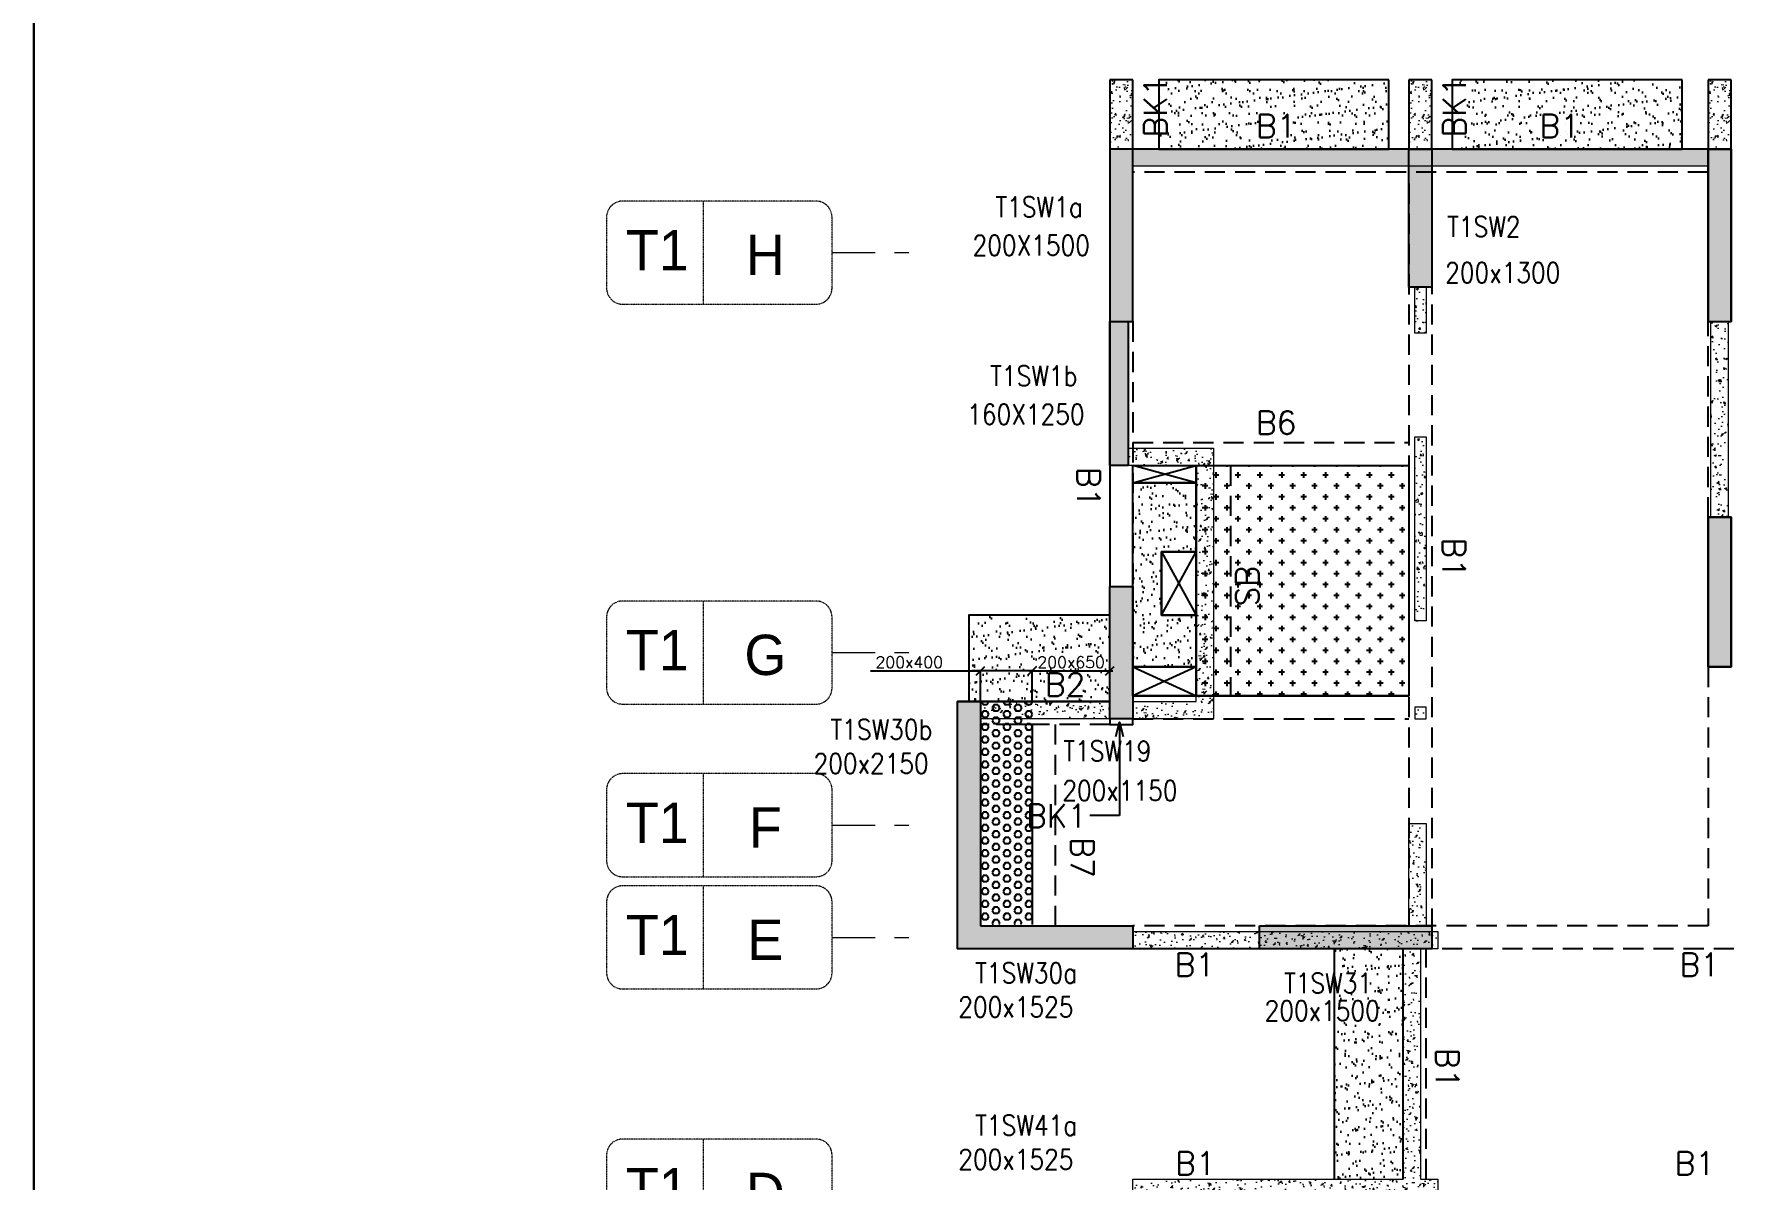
# Model space of a CAD drawing. Header units: millimetres. Extents: x 1078357 to 2594950, y -4969473 to -4636555.
# Drawn here: x 1919972 to 1934726, y -4662154 to -4652204 of the extents above; entities that cross this region are included whole.
import ezdxf
from ezdxf.enums import TextEntityAlignment as Align

# ---------------------------------------------------------------- set-up
doc = ezdxf.new("R2010")
doc.units = ezdxf.units.MM
doc.header["$PDMODE"] = 35
for name, pattern in [('CENTER', [2, 1.25, -0.25, 0.25, -0.25]), ('CONTINOUS', [0]), ('DGN STYLE 7', [8.34, 3.75, -1.67, 1.25, -1.67]), ('HIDDEN', [0.375, 0.25, -0.125]), ('New Retail block$0$CONTINOUS', [0])]:
    doc.linetypes.add(name, pattern=pattern)
doc.layers.get('0').update_dxf_attribs({"lineweight": 0})
doc.layers.get('Defpoints').update_dxf_attribs({"lineweight": 0})
for name, color, linetype, lineweight in [('A-_ANOTDIMA_D-', 6, 'Continuous', 13), ('A-_ANOTGRID_E-', 8, 'DGN STYLE 7', 13), ('Boundary', 40, 'Continuous', 30), ('COL. NO.', 30, 'Continuous', 25), ('COL. SIZE', 7, 'Continuous', 25), ('DIM', 9, 'Continuous', 25), ('GRID LINE', 8, 'Continuous', 0), ('HATCH', 8, 'Continuous', 30), ('S-NON STR RCC WALL', 8, 'Continuous', 0)]:
    doc.layers.add(name, color=color, linetype=linetype, lineweight=lineweight)
for name, color, linetype in [('B-200x325', 201, 'HIDDEN'), ('B-200x375', 41, 'HIDDEN'), ('B-200x400', 44, 'HIDDEN'), ('B-200x650', 241, 'HIDDEN'), ('B-300xSLAB THK.', 151, 'Continuous'), ('BK1-200x650', 241, 'HIDDEN'), ('DC BEAM NO.', 7, 'Continuous'), ('DROP SLAB', 8, 'Continuous'), ('S-COLUMN_SHEAR WALL', 1, 'Continuous'), ('S-PROJECTION', 54, 'New Retail block$0$CONTINOUS'), ('SLAB FOLD', 8, 'Continuous')]:
    doc.layers.add(name, color=color, linetype=linetype)
doc.styles.add('Roman', font='romans')
doc.styles.add('ROMANS', font='romans.shx', dxfattribs={"width": 0.85})
doc.styles.get("Standard").update_dxf_attribs({"font": 'Adani Regular.ttf', "height": 500})
doc.dimstyles.new('HARESH', dxfattribs={"dimtxt": 150, "dimasz": 75, "dimexe": 0, "dimexo": 0, "dimgap": 25, "dimtad": 1, "dimdec": 0, "dimdsep": 46, "dimtxsty": 'Roman', "dimblk": 'OBLIQUE', "dimcen": 225, "dimdle": 25, "dimclrd": 2, "dimclre": 2, "dimclrt": 7, "dimadec": 8, "dimazin": 1, "dimtfac": 1, "dimtdec": 0, "dimtmove": 0, "dimatfit": 0, "dimfxl": 1, "dimlwd": -1, "dimlwe": -1, "dimarcsym": 0})

# ---------------------------------------------------------------- blocks, each defined once
blk = doc.blocks.new('_Oblique')
at = {"color": 0, "linetype": 'ByBlock', "lineweight": -2}
blk.add_line((-0.5, -0.5), (0.5, 0.5), dxfattribs=at)
blk = doc.blocks.new('*D1476')
at = {"layer": 'Defpoints', "color": 0, "ltscale": 700, "transparency": 16777216}
for p in [(1928201, -4657738), (1928201, -4658004, 0), (1928651, -4658004, 0)]:
    blk.add_point(p, dxfattribs=at)
at = {"layer": 'DIM', "color": 2, "ltscale": 700, "transparency": 16777216}
for p, q in [((1927245, -4657738), (1928201, -4657738)), ((1928201, -4657738), (1928126, -4657738)), ((1928201, -4658004), (1928201, -4657738)), ((1928651, -4657738), (1928201, -4657738)), ((1928651, -4657738), (1928201, -4657738)), ((1928651, -4658004), (1928651, -4657738)), ((1928651, -4657738), (1928726, -4657738))]:
    blk.add_line(p, q, dxfattribs=at)
at = {"layer": 'DIM', "color": 2, "ltscale": 700, "transparency": 16777216, "xscale": 75, "yscale": 75, "zscale": 75}
blk.add_blockref('_Oblique', (1928201, -4657738), dxfattribs=at)
at = {"layer": 'DIM', "color": 2, "ltscale": 700, "transparency": 16777216, "xscale": 75, "yscale": 75, "zscale": 75, "rotation": 180}
blk.add_blockref('_Oblique', (1928651, -4657738), dxfattribs=at)
at = {"layer": 'DIM', "color": 7, "ltscale": 700, "transparency": 16777216, "insert": (1927582, -4657663), "char_height": 150, "attachment_point": 5, "style": 'Roman'}
blk.add_mtext('{\\H0.666667x;200x400}', dxfattribs=at)
blk = doc.blocks.new('*D1477')
at = {"layer": 'Defpoints', "color": 0, "ltscale": 700, "transparency": 16777216}
for p in [(1929326, -4657738), (1928651, -4658004), (1929326, -4658004, 0)]:
    blk.add_point(p, dxfattribs=at)
at = {"layer": 'DIM', "color": 2, "ltscale": 700, "transparency": 16777216}
for p, q in [((1928626, -4657738), (1929351, -4657738)), ((1928651, -4658004), (1928651, -4657738)), ((1929326, -4658004), (1929326, -4657738))]:
    blk.add_line(p, q, dxfattribs=at)
at = {"layer": 'DIM', "color": 2, "ltscale": 700, "transparency": 16777216, "xscale": 75, "yscale": 75, "zscale": 75, "rotation": 180}
blk.add_blockref('_Oblique', (1928651, -4657738), dxfattribs=at)
at = {"layer": 'DIM', "color": 2, "ltscale": 700, "transparency": 16777216, "xscale": 75, "yscale": 75, "zscale": 75}
blk.add_blockref('_Oblique', (1929326, -4657738), dxfattribs=at)
at = {"layer": 'DIM', "color": 7, "ltscale": 700, "transparency": 16777216, "insert": (1928989, -4657663), "char_height": 150, "attachment_point": 5, "style": 'Roman'}
blk.add_mtext('{\\H0.666667x;200x650}', dxfattribs=at)
blk = doc.blocks.new('G$CD63B60BD')
at = {"layer": 'COL. NO.', "linetype": 'Continuous', "style": 'ROMANS', "width": 0.85}
for s, p in [('T1SW1a', (-995, 15309, -320)), ('T1SW2', (2932, 15138, -320)), ('T1SW1b', (-1041, 13841, -320)), ('T1SW30b', (-2429, 10769, -320)), ('T1SW19', (-405, 10582, -320)), ('T1SW30a', (-1171, 8653, -320)), ('T1SW31', (1514, 8565, -320)), ('T1SW41a', (-1171, 7329, -320))]:
    blk.add_text(s, height=175, dxfattribs=at).set_placement(p)
at = {"layer": 'COL. SIZE', "linetype": 'Continuous', "style": 'ROMANS', "width": 0.85}
for s, p in [('200X1500', (-1194, 14976, -320)), ('200x1300', (2915, 14738, -320)), ('160X1250', (-1240, 13507, -320)), ('200x2150', (-2576, 10473, -320)), ('200x1150', (-413, 10238, -320)), ('200x1525', (-1318, 8357, -320)), ('200x1500', (1345, 8325, -320)), ('200x1525', (-1318, 7033, -320))]:
    blk.add_text(s, height=175, dxfattribs=at).set_placement(p)
blk = doc.blocks.new('Tower grid nomenclature-ex')
at = {"layer": 'A-_ANOTGRID_E-'}
blk.add_lwpolyline([(-1250, -600), (1750, -600, 0.414214), (2000, -350), (2000, 750, 0.414214), (1750, 1000), (-1250, 1000, 0.414214), (-1500, 750), (-1500, -350, 0.414214)], format="xyb", close=True, dxfattribs=at)
blk.add_lwpolyline([(0, 1000), (0, -600)], dxfattribs=at)
at = {"layer": 'A-_ANOTGRID_E-', "flags": 8}
for p in [(-1235, 400), (1788, 400)]:
    blk.add_attdef('GRID', text='', height=625, dxfattribs=at).set_placement(p, align=Align.MIDDLE_CENTER)
blk = doc.blocks.new('T1')
at = {"layer": 'GRID LINE', "linetype": 'DGN STYLE 7', "ltscale": 100, "elevation": 0}
for points in [[(37120, -34143), (37927, -34143)], [(37120, -37618), (37927, -37618)], [(37120, -39118), (37927, -39118)], [(37120, -40093), (37927, -40093)]]:
    blk.add_lwpolyline(points, dxfattribs=at)
at = {"layer": 'GRID LINE'}
ref = blk.add_blockref('Tower grid nomenclature-ex', (36000, -34255, 0), dxfattribs=dict(at, xscale=0.56, yscale=0.56, zscale=0.56))
ref.add_attrib('GRID', 'H', dxfattribs={"layer": 'A-_ANOTGRID_E-', "height": 350}).set_placement((36540, -34163, 0), align=Align.MIDDLE_CENTER)
ref.add_attrib('GRID', 'T1', dxfattribs={"layer": 'A-_ANOTGRID_E-', "height": 350}).set_placement((35601, -34122, 0), align=Align.MIDDLE_CENTER)
ref = blk.add_blockref('Tower grid nomenclature-ex', (36000, -37730, 0), dxfattribs=dict(at, xscale=0.56, yscale=0.56, zscale=0.56))
ref.add_attrib('GRID', 'G', dxfattribs={"layer": 'A-_ANOTGRID_E-', "height": 350}).set_placement((36540, -37638, 0), align=Align.MIDDLE_CENTER)
ref.add_attrib('GRID', 'T1', dxfattribs={"layer": 'A-_ANOTGRID_E-', "height": 350}).set_placement((35601, -37597, 0), align=Align.MIDDLE_CENTER)
ref = blk.add_blockref('Tower grid nomenclature-ex', (36000, -39230, 0), dxfattribs=dict(at, xscale=0.56, yscale=0.56, zscale=0.56))
ref.add_attrib('GRID', 'F', dxfattribs={"layer": 'A-_ANOTGRID_E-', "height": 350}).set_placement((36540, -39138, 0), align=Align.MIDDLE_CENTER)
ref.add_attrib('GRID', 'T1', dxfattribs={"layer": 'A-_ANOTGRID_E-', "height": 350}).set_placement((35601, -39097, 0), align=Align.MIDDLE_CENTER)
ref = blk.add_blockref('Tower grid nomenclature-ex', (36000, -40205, 0), dxfattribs=dict(at, xscale=0.56, yscale=0.56, zscale=0.56))
ref.add_attrib('GRID', 'E', dxfattribs={"layer": 'A-_ANOTGRID_E-', "height": 350}).set_placement((36540, -40113, 0), align=Align.MIDDLE_CENTER)
ref.add_attrib('GRID', 'T1', dxfattribs={"layer": 'A-_ANOTGRID_E-', "height": 350}).set_placement((35601, -40072, 0), align=Align.MIDDLE_CENTER)
ref = blk.add_blockref('Tower grid nomenclature-ex', (36000, -42405, 0), dxfattribs=dict(at, xscale=0.56, yscale=0.56, zscale=0.56))
ref.add_attrib('GRID', 'D', dxfattribs={"layer": 'A-_ANOTGRID_E-', "height": 350}).set_placement((36540, -42313, 0), align=Align.MIDDLE_CENTER)
ref.add_attrib('GRID', 'T1', dxfattribs={"layer": 'A-_ANOTGRID_E-', "height": 350}).set_placement((35601, -42272, 0), align=Align.MIDDLE_CENTER)

msp = doc.modelspace()

# ---------------------------------------------------------------- hatches: boundary and pattern name
at = {"layer": 'DROP SLAB'}
h = msp.add_hatch(dxfattribs=at)
h.set_pattern_fill('CROSS', color=8, scale=15, angle=180)
h.set_pattern_definition([(180, (1889790.84, -4433056.15), (-95.25, -95.25), [47.625, -142.875]), (270, (1889767.03, -4433032.33), (95.25, -95.25), [47.625, -142.875])])
h.paths.add_polyline_path([(1930076.2, -4655953.9), (1931926.2, -4655954), (1931926.2, -4657953.9), (1930076.2, -4657953.8)])
at = {"layer": 'HATCH'}
h = msp.add_hatch(dxfattribs=at)
h.set_pattern_fill('AR-SAND', color=8, scale=3, angle=179.97015)
h.set_pattern_definition([(37.4701541, (-897857.12, 9334366.43), (-4.7236114, 146.8264517), [0, -115.824, 0, -129.54, 0, -123.825]), (7.4701541, (-897857.12, 9334366.43), (134.9689868, 214.9772528), [0, -62.484, 0, -104.394, 0, -40.005]), (327.4701541, (-897950.84, 9334366.48), (237.2979035, 0.3075449), [0, -38.1, 0, -137.16, 0, -179.07]), (317.4701541, (-897950.84, 9334366.48), (229.1017424, 66.759465), [0, -19.05, 0, -89.916, 0, -102.87])])
h.paths.add_polyline_path([(1931751.4, -4652603.8), (1929751.4, -4652603.8), (1929751.4, -4653203.8), (1931751.4, -4653203.8)])
h = msp.add_hatch(dxfattribs=at)
h.set_pattern_fill('AR-SAND', color=8, scale=3, angle=179.97015)
h.set_pattern_definition([(37.4701541, (-900407.12, 9334366.43), (-4.7236114, 146.8264517), [0, -115.824, 0, -129.54, 0, -123.825]), (7.4701541, (-900407.12, 9334366.43), (134.9689868, 214.9772528), [0, -62.484, 0, -104.394, 0, -40.005]), (327.4701541, (-900500.84, 9334366.48), (237.2979035, 0.3075449), [0, -38.1, 0, -137.16, 0, -179.07]), (317.4701541, (-900500.84, 9334366.48), (229.1017424, 66.759465), [0, -19.05, 0, -89.916, 0, -102.87])])
h.paths.add_polyline_path([(1934301.4, -4652603.8), (1932301.4, -4652603.8), (1932301.4, -4653203.8), (1934301.4, -4653203.8)])
h = msp.add_hatch(dxfattribs=at)
h.set_pattern_fill('AR-SAND', color=8, scale=3, angle=179.97015)
h.set_pattern_definition([(37.47015413, (-3092306.78, 18702404.82), (-4.72361136, 146.8264517), [0, -115.824, 0, -129.54, 0, -123.825]), (7.4701541, (-3092306.78, 18702404.82), (134.9689868, 214.9772528), [0, -62.484, 0, -104.394, 0, -40.005]), (327.4701541, (-3092400.51, 18702404.87), (237.2979035, 0.3075449), [0, -38.1, 0, -137.16, 0, -179.07]), (317.4701541, (-3092400.5, 18702404.87), (229.1017424, 66.759465), [0, -19.05, 0, -89.916, 0, -102.87])])
h.paths.add_polyline_path([(1929526.2, -4656103.8), (1930076.2, -4656103.8), (1930076.2, -4656703.8), (1929776.2, -4656703.8), (1929776.2, -4657253.8), (1930076.2, -4657253.7), (1930076.2, -4657703.8), (1929526.2, -4657703.8)])
h = msp.add_hatch(dxfattribs=at)
h.set_pattern_fill('AR-SAND', color=8, scale=3, angle=180)
h.set_pattern_definition([(217.5, (1889791.38, -4718130.26), (4.8001, -146.82397), [0, -115.824, 0, -129.54, 0, -123.825]), (187.5, (1889791.38, -4718130.26), (-134.857, -215.04753), [0, -62.484, 0, -104.394, 0, -40.005]), (147.5, (1889885.1, -4718130.26), (-237.2977, -0.43116), [0, -38.1, 0, -137.16, 0, -179.07]), (137.5, (1889885.1, -4718130.26), (-229.06694, -66.8788), [0, -19.05, 0, -89.916, 0, -102.87])])
h.paths.add_polyline_path([(1929326.9, -4657253.7), (1928101.7, -4657253.7), (1928101.6, -4658003.8), (1929326.9, -4658003.8)])
h = msp.add_hatch(dxfattribs=at)
h.set_pattern_fill('AR-SAND', color=8, scale=3, angle=179.97015)
h.set_pattern_definition([(37.4701541, (-1985806.82, 14021135.54), (-4.72361136, 146.8264517), [0, -115.824, 0, -129.54, 0, -123.825]), (7.4701541, (-1985806.82, 14021135.54), (134.9689868, 214.9772528), [0, -62.484, 0, -104.394, 0, -40.005]), (327.4701541, (-1985900.55, 14021135.59), (237.2979035, 0.3075449), [0, -38.1, 0, -137.16, 0, -179.07]), (317.4701541, (-1985900.55, 14021135.59), (229.1017424, 66.759465), [0, -19.05, 0, -89.916, 0, -102.87])])
h.paths.add_polyline_path([(1931876.4, -4660153.9), (1931276.4, -4660153.9), (1931276.4, -4662153.9), (1931876.4, -4662153.9)])
at = {"layer": 'S-COLUMN_SHEAR WALL', "lineweight": 25, "extrusion": (1.00316e-06, 1.91639e-11, 1)}
h = msp.add_hatch(color=1, dxfattribs=at)
h.dxf.hatch_style = 1
h.paths.add_polyline_path([(1929526.2, -4653203.8), (1929326.2, -4653203.8), (1929326.2, -4654703.8), (1929526.2, -4654703.8)])
at = {"layer": 'S-COLUMN_SHEAR WALL', "lineweight": 25}
h = msp.add_hatch(color=1, dxfattribs=at)
h.dxf.hatch_style = 1
h.paths.add_polyline_path([(1931926.2, -4654403.9), (1932126.2, -4654403.9), (1932126.2, -4653203.8), (1931926.2, -4653203.8)])
at = {"layer": 'S-COLUMN_SHEAR WALL', "lineweight": 25, "extrusion": (1.00316e-06, 1.91639e-11, 1)}
h = msp.add_hatch(color=1, dxfattribs=at)
h.dxf.hatch_style = 1
h.paths.add_polyline_path([(1934726.2, -4653203.8), (1934526.2, -4653203.8), (1934526.2, -4654703.8), (1934726.2, -4654703.8)])
at = {"layer": 'S-COLUMN_SHEAR WALL', "lineweight": 25, "extrusion": (1.00316e-06, -2.11765e-11, 1)}
h = msp.add_hatch(color=1, dxfattribs=at)
h.dxf.hatch_style = 1
h.paths.add_polyline_path([(1929486.2, -4655954), (1929326.2, -4655954), (1929326.2, -4654703.8), (1929486.2, -4654703.8)])
at = {"layer": 'S-COLUMN_SHEAR WALL', "lineweight": 25, "extrusion": (-1.00316e-06, 2.11765e-11, 1)}
h = msp.add_hatch(color=1, dxfattribs=at)
h.dxf.hatch_style = 1
h.paths.add_polyline_path([(1934526.2, -4657703.8), (1934726.2, -4657703.8), (1934726.2, -4656403.8), (1934526.2, -4656403.8)])
at = {"layer": 'S-COLUMN_SHEAR WALL', "lineweight": 25, "extrusion": (1.00316e-06, 1.91639e-11, 1)}
h = msp.add_hatch(color=1, dxfattribs=at)
h.dxf.hatch_style = 1
h.paths.add_polyline_path([(1934726.2, -4657703.8), (1934526.2, -4657703.8), (1934526.2, -4656403.8), (1934726.2, -4656403.8)])
h = msp.add_hatch(color=1, dxfattribs=at)
h.dxf.hatch_style = 1
h.paths.add_polyline_path([(1929526.2, -4658153.8), (1929326.2, -4658153.8), (1929326.2, -4657003.8), (1929526.2, -4657003.8)])
h = msp.add_hatch(color=1, dxfattribs=at)
h.dxf.hatch_style = 1
h.paths.add_polyline_path([(1928201.2, -4659953.8), (1929526.2, -4659953.8), (1929526.2, -4660153.8), (1928001.2, -4660153.8), (1928001.2, -4658003.8), (1928201.2, -4658003.8)])
at = {"layer": 'S-COLUMN_SHEAR WALL', "lineweight": 25}
h = msp.add_hatch(color=1, dxfattribs=at)
h.dxf.hatch_style = 1
h.paths.add_polyline_path([(1930626.2, -4659953.8), (1932126.2, -4659953.8), (1932126.2, -4660153.8), (1930626.2, -4660153.8)])
at = {"layer": 'S-NON STR RCC WALL'}
h = msp.add_hatch(dxfattribs=at)
h.set_pattern_fill('AR-CONC', color=256, angle=180)
h.set_pattern_definition([(50, (-6604518.57, 32902484.4), (182.184669, -15.93908554), [19.05, -209.55]), (355, (-6604518.57, 32902484.4), (-35.2434214, 191.0568452), [15.24, -167.6405842]), (100.4514447, (-6604503.39, 32902483.08), (146.9412471, 175.1177519), [16.1900088, -178.0902446]), (46.1842, (-6604518.57, 32902535.2), (271.0790409, -42.0423279), [28.575, -314.325]), (96.6355576, (-6604495.98, 32902531.7), (237.404134, 247.4261246), [24.2850231, -267.1356082]), (351.1841512, (-6604518.57, 32902535.2), (237.404134, 247.4261246), [22.859967, -251.459732]), (21, (-6604493.17, 32902522.5), (151.61439127, -102.2651982), [19.05, -209.55]), (326, (-6604493.17, 32902522.5), (61.80202835, 184.1879661), [15.24, -167.64]), (71.451445, (-6604480.54, 32902513.98), (213.4164193, 81.9227689), [16.1900088, -178.0899376]), (37.5, (-6604518.57, 32902484.404), (3.08860325, 84.55503887), [0, -165.608, 0, -170.18, 0, -168.275]), (7.5, (-6604518.57, 32902484.4), (66.8196625, 100.18057482), [0, -97.028, 0, -161.798, 0, -64.135]), (327.5, (-6604575.21, 32902484.404), (135.59059517, -5.72874399), [0, -63.5, 0, -198.12, 0, -262.89]), (317.5, (-6604600.61, 32902484.4), (148.1291814, 25.42649103), [0, -82.55, 0, -131.572, 0, -186.69])])
h.paths.add_polyline_path([(1929526.2, -4653203.8), (1929526.2, -4652603.8), (1929326.2, -4652603.8), (1929326.2, -4653203.8), (1929526.2, -4653203.8)], is_closed=False)
h = msp.add_hatch(dxfattribs=at)
h.set_pattern_fill('AR-CONC', color=256, angle=180)
h.set_pattern_definition([(50, (-6601918.57, 32902484.4), (182.184669, -15.93908554), [19.05, -209.55]), (355, (-6601918.57, 32902484.4), (-35.2434214, 191.0568452), [15.24, -167.6405842]), (100.4514447, (-6601903.39, 32902483.08), (146.9412471, 175.1177519), [16.1900088, -178.0902446]), (46.1842, (-6601918.57, 32902535.2), (271.0790409, -42.0423279), [28.575, -314.325]), (96.6355576, (-6601895.98, 32902531.7), (237.404134, 247.4261246), [24.2850231, -267.1356082]), (351.1841512, (-6601918.57, 32902535.2), (237.404134, 247.4261246), [22.859967, -251.459732]), (21, (-6601893.17, 32902522.5), (151.61439127, -102.2651982), [19.05, -209.55]), (326, (-6601893.17, 32902522.5), (61.80202835, 184.1879661), [15.24, -167.64]), (71.451445, (-6601880.54, 32902513.98), (213.4164193, 81.9227689), [16.1900088, -178.0899376]), (37.5, (-6601918.57, 32902484.404), (3.08860325, 84.55503887), [0, -165.608, 0, -170.18, 0, -168.275]), (7.5, (-6601918.57, 32902484.4), (66.8196625, 100.18057482), [0, -97.028, 0, -161.798, 0, -64.135]), (327.5, (-6601975.21, 32902484.404), (135.59059517, -5.72874399), [0, -63.5, 0, -198.12, 0, -262.89]), (317.5, (-6602000.61, 32902484.4), (148.1291814, 25.42649103), [0, -82.55, 0, -131.572, 0, -186.69])])
h.paths.add_polyline_path([(1932126.2, -4653203.8), (1932126.2, -4652603.8), (1931926.2, -4652603.8), (1931926.2, -4653203.8), (1932126.2, -4653203.8)], is_closed=False)
h = msp.add_hatch(dxfattribs=at)
h.set_pattern_fill('AR-CONC', color=256, angle=180)
h.set_pattern_definition([(50, (-6599318.57, 32902484.4), (182.184669, -15.93908554), [19.05, -209.55]), (355, (-6599318.57, 32902484.4), (-35.2434214, 191.0568452), [15.24, -167.6405842]), (100.4514447, (-6599303.39, 32902483.08), (146.9412471, 175.1177519), [16.1900088, -178.0902446]), (46.1842, (-6599318.57, 32902535.2), (271.0790409, -42.0423279), [28.575, -314.325]), (96.6355576, (-6599295.98, 32902531.7), (237.404134, 247.4261246), [24.2850231, -267.1356082]), (351.1841512, (-6599318.57, 32902535.2), (237.404134, 247.4261246), [22.859967, -251.459732]), (21, (-6599293.17, 32902522.5), (151.61439127, -102.2651982), [19.05, -209.55]), (326, (-6599293.17, 32902522.5), (61.80202835, 184.1879661), [15.24, -167.64]), (71.451445, (-6599280.54, 32902513.98), (213.4164193, 81.9227689), [16.1900088, -178.0899376]), (37.5, (-6599318.57, 32902484.404), (3.08860325, 84.55503887), [0, -165.608, 0, -170.18, 0, -168.275]), (7.5, (-6599318.57, 32902484.4), (66.8196625, 100.18057482), [0, -97.028, 0, -161.798, 0, -64.135]), (327.5, (-6599375.21, 32902484.404), (135.59059517, -5.72874399), [0, -63.5, 0, -198.12, 0, -262.89]), (317.5, (-6599400.61, 32902484.4), (148.1291814, 25.42649103), [0, -82.55, 0, -131.572, 0, -186.69])])
h.paths.add_polyline_path([(1934726.2, -4653203.8), (1934726.2, -4652603.8), (1934526.2, -4652603.8), (1934526.2, -4653203.8), (1934726.2, -4653203.8)], is_closed=False)
h = msp.add_hatch(dxfattribs=at)
h.set_pattern_fill('AR-CONC', color=256, angle=180)
h.set_pattern_definition([(50, (-5507294, 27894427.33), (182.184669, -15.93908554), [19.05, -209.55]), (355, (-5507294, 27894427.33), (-35.2434214, 191.0568452), [15.24, -167.6405842]), (100.4514447, (-5507278.81, 27894426), (146.9412471, 175.1177519), [16.1900088, -178.0902446]), (46.1842, (-5507294, 27894478.13), (271.0790409, -42.042328), [28.575, -314.325]), (96.6355576, (-5507271.4, 27894474.62), (237.404134, 247.4261246), [24.2850231, -267.1356082]), (351.1841512, (-5507294, 27894478.13), (237.404134, 247.4261246), [22.859967, -251.459732]), (21, (-5507268.6, 27894465.43), (151.6143913, -102.2651982), [19.05, -209.55]), (326, (-5507268.6, 27894465.43), (61.8020283, 184.1879661), [15.24, -167.64]), (71.451445, (-5507255.96, 27894456.9), (213.4164193, 81.9227689), [16.1900088, -178.0899376]), (37.5, (-5507293.994, 27894427.326), (3.08860325, 84.55503887), [0, -165.608, 0, -170.18, 0, -168.275]), (7.5, (-5507293.99, 27894427.33), (66.8196625, 100.18057482), [0, -97.028, 0, -161.798, 0, -64.135]), (327.5, (-5507350.636, 27894427.326), (135.59059517, -5.72874399), [0, -63.5, 0, -198.12, 0, -262.89]), (317.5, (-5507376.04, 27894427.33), (148.1291814, 25.42649103), [0, -82.55, 0, -131.572, 0, -186.69])])
h.paths.add_polyline_path([(1929529.4, -4653203.8), (1934526.5, -4653203.8), (1934526.5, -4653353.8), (1929529.4, -4653353.8)])
h = msp.add_hatch(dxfattribs=at)
h.set_pattern_fill('AR-CONC', color=256, angle=180)
h.set_pattern_definition([(50, (1932039.44, -4793872.02), (182.18467, -15.93909), [19.05, -209.55]), (355, (1932039.44, -4793872.02), (-35.24342, 191.05685), [15.24, -167.64058]), (100.45144, (1932054.62, -4793873.35), (146.94125, 175.11775), [16.19, -178.09024]), (46.1842, (1932039.44, -4793821.22), (271.07904, -42.04233), [28.575, -314.325]), (96.63556, (1932062.03, -4793824.72), (237.40413, 247.4261), [24.285, -267.1356]), (351.18415, (1932039.44, -4793821.22), (237.40413, 247.4261), [22.85997, -251.45973]), (21, (1932064.84, -4793833.92), (151.61439, -102.2652), [19.05, -209.55]), (326, (1932064.84, -4793833.92), (61.80203, 184.18797), [15.24, -167.64]), (71.45144, (1932077.47, -4793842.44), (213.41642, 81.92277), [16.19, -178.08994]), (37.5, (1932039.44, -4793872.02), (3.088603, 84.55504), [0, -165.608, 0, -170.18, 0, -168.275]), (7.5, (1932039.44, -4793872.02), (66.81966, 100.180575), [0, -97.028, 0, -161.798, 0, -64.135]), (327.5, (1931982.8, -4793872.02), (135.590595, -5.728744), [0, -63.5, 0, -198.12, 0, -262.89]), (317.5, (1931957.4, -4793872.02), (148.12918, 25.42649), [0, -82.55, 0, -131.572, 0, -186.69])])
h.paths.add_polyline_path([(1931976.4, -4654403.8), (1932076.4, -4654403.8), (1932076.4, -4654803.8), (1931976.4, -4654803.8)])
at = {"layer": 'S-NON STR RCC WALL', "ltscale": 700}
h = msp.add_hatch(dxfattribs=at)
h.set_pattern_fill('AR-CONC', color=256)
h.set_pattern_definition([(50, (801435.1, -109569.26), (182.184669, -15.9390855), [19.05, -209.55]), (355, (801435.1, -109569.26), (-35.2434214, 191.056845), [15.24, -167.640584]), (100.4514447, (801450.29, -109570.59), (146.941247, 175.117752), [16.190009, -178.0902446]), (46.1842, (801435.1, -109518.46), (271.079041, -42.042328), [28.575, -314.325]), (96.6355576, (801457.7, -109521.96), (237.404134, 247.426125), [24.285023, -267.135608]), (351.184151, (801435.1, -109518.46), (237.404134, 247.426125), [22.859967, -251.459732]), (21, (801460.5, -109531.16), (151.6143913, -102.265198), [19.05, -209.55]), (326, (801460.5, -109531.16), (61.802028, 184.187966), [15.24, -167.64]), (71.451445, (801473.14, -109539.68), (213.416419, 81.922769), [16.190009, -178.0899376]), (37.5, (801435.104, -109569.26), (3.08860325, 84.5550389), [0, -165.608, 0, -170.18, 0, -168.275]), (7.5, (801435.1, -109569.26), (66.8196625, 100.1805748), [0, -97.028, 0, -161.798, 0, -64.135]), (327.5, (801378.46, -109569.26), (135.5905952, -5.728744), [0, -63.5, 0, -198.12, 0, -262.89]), (317.5, (801353.06, -109569.26), (148.1291814, 25.426491), [0, -82.55, 0, -131.572, 0, -186.69])])
h.paths.add_polyline_path([(1934551.4, -4654703.8), (1934701.4, -4654703.8), (1934701.4, -4656403.8), (1934551.4, -4656403.8)])
at = {"layer": 'S-NON STR RCC WALL'}
h = msp.add_hatch(dxfattribs=at)
h.set_pattern_fill('AR-CONC', color=256, angle=180)
h.set_pattern_definition([(50, (3029264.16, -9477891.21), (182.184669, -15.9390855), [19.05, -209.55]), (355, (3029264.16, -9477891.2), (-35.2434214, 191.056845), [15.24, -167.640584]), (100.4514447, (3029279.34, -9477892.54), (146.941247, 175.117752), [16.190009, -178.0902446]), (46.1842, (3029264.16, -9477840.4), (271.079041, -42.042328), [28.575, -314.325]), (96.6355576, (3029286.75, -9477843.9), (237.404134, 247.426125), [24.285023, -267.135608]), (351.184151, (3029264.16, -9477840.4), (237.404134, 247.426125), [22.859967, -251.459732]), (21, (3029289.56, -9477853.11), (151.6143913, -102.265198), [19.05, -209.55]), (326, (3029289.56, -9477853.1), (61.802028, 184.187966), [15.24, -167.64]), (71.451445, (3029302.19, -9477861.63), (213.416419, 81.922769), [16.190009, -178.0899376]), (37.5, (3029264.156, -9477891.21), (3.08860325, 84.5550389), [0, -165.608, 0, -170.18, 0, -168.275]), (7.5, (3029264.16, -9477891.21), (66.8196625, 100.1805748), [0, -97.028, 0, -161.798, 0, -64.135]), (327.5, (3029207.514, -9477891.21), (135.5905952, -5.728744), [0, -63.5, 0, -198.12, 0, -262.89]), (317.5, (3029182.11, -9477891.21), (148.1291814, 25.426491), [0, -82.55, 0, -131.572, 0, -186.69])])
h.paths.add_polyline_path([(1931976.4, -4655703.8), (1932076.4, -4655703.8), (1932076.4, -4657303.8), (1931976.4, -4657303.8)])
h = msp.add_hatch(dxfattribs=at)
h.set_pattern_fill('AR-CONC', color=256, angle=180)
h.set_pattern_definition([(50, (-5507294, 27894427.33), (182.184669, -15.93908554), [19.05, -209.55]), (355, (-5507294, 27894427.33), (-35.2434214, 191.0568452), [15.24, -167.6405842]), (100.4514447, (-5507278.81, 27894426), (146.9412471, 175.1177519), [16.1900088, -178.0902446]), (46.1842, (-5507294, 27894478.13), (271.0790409, -42.042328), [28.575, -314.325]), (96.6355576, (-5507271.4, 27894474.62), (237.404134, 247.4261246), [24.2850231, -267.1356082]), (351.1841512, (-5507294, 27894478.13), (237.404134, 247.4261246), [22.859967, -251.459732]), (21, (-5507268.6, 27894465.43), (151.6143913, -102.2651982), [19.05, -209.55]), (326, (-5507268.6, 27894465.43), (61.8020283, 184.1879661), [15.24, -167.64]), (71.451445, (-5507255.96, 27894456.9), (213.4164193, 81.9227689), [16.1900088, -178.0899376]), (37.5, (-5507293.994, 27894427.326), (3.08860325, 84.55503887), [0, -165.608, 0, -170.18, 0, -168.275]), (7.5, (-5507293.99, 27894427.33), (66.8196625, 100.18057482), [0, -97.028, 0, -161.798, 0, -64.135]), (327.5, (-5507350.636, 27894427.326), (135.59059517, -5.72874399), [0, -63.5, 0, -198.12, 0, -262.89]), (317.5, (-5507376.04, 27894427.33), (148.1291814, 25.42649103), [0, -82.55, 0, -131.572, 0, -186.69])])
h.paths.add_polyline_path([(1929486.3, -4655954), (1929486.3, -4655803.8), (1930226.5, -4655803.8), (1930226.5, -4658153.8), (1929526.5, -4658153.8), (1929526.5, -4658003.8), (1930076.5, -4658003.8), (1930076.5, -4655953.8), (1929486.3, -4655953.8)])
h = msp.add_hatch(dxfattribs=at)
h.set_pattern_fill('AR-CONC', color=256, angle=180)
h.set_pattern_definition([(50, (-4410069.28, 23210408.14), (182.184669, -15.9390855), [19.05, -209.55]), (355, (-4410069.28, 23210408.14), (-35.2434214, 191.0568452), [15.24, -167.6405842]), (100.4514447, (-4410054.1, 23210406.81), (146.9412471, 175.1177519), [16.1900088, -178.0902446]), (46.1842, (-4410069.28, 23210458.94), (271.0790409, -42.042328), [28.575, -314.325]), (96.6355576, (-4410046.7, 23210455.44), (237.404134, 247.4261246), [24.2850231, -267.1356082]), (351.1841512, (-4410069.28, 23210458.94), (237.404134, 247.4261246), [22.859967, -251.459732]), (21, (-4410043.88, 23210446.24), (151.6143913, -102.2651982), [19.05, -209.55]), (326, (-4410043.88, 23210446.24), (61.8020283, 184.1879661), [15.24, -167.64]), (71.451445, (-4410031.24, 23210437.72), (213.4164193, 81.9227689), [16.1900088, -178.0899376]), (37.5, (-4410069.28, 23210408.14), (3.08860325, 84.55503887), [0, -165.608, 0, -170.18, 0, -168.275]), (7.5, (-4410069.28, 23210408.14), (66.8196625, 100.18057482), [0, -97.028, 0, -161.798, 0, -64.135]), (327.5, (-4410125.92, 23210408.14), (135.59059517, -5.728744), [0, -63.5, 0, -198.12, 0, -262.89]), (317.5, (-4410151.32, 23210408.14), (148.1291814, 25.42649103), [0, -82.55, 0, -131.572, 0, -186.69])])
h.paths.add_polyline_path([(1928201.4, -4658003.8), (1929326.5, -4658003.8), (1929326.5, -4658153.8), (1928201.4, -4658153.8)])
h = msp.add_hatch(dxfattribs=at)
h.set_pattern_fill('AR-CONC', color=256, angle=180)
h.set_pattern_definition([(50, (3029250.94, -9479255.87), (182.184669, -15.9390855), [19.05, -209.55]), (355, (3029250.94, -9479255.87), (-35.2434214, 191.056845), [15.24, -167.640584]), (100.4514447, (3029266.12, -9479257.2), (146.941247, 175.117752), [16.190009, -178.0902446]), (46.1842, (3029250.94, -9479205.07), (271.079041, -42.042328), [28.575, -314.325]), (96.6355576, (3029273.53, -9479208.58), (237.404134, 247.426125), [24.285023, -267.135608]), (351.184151, (3029250.94, -9479205.07), (237.404134, 247.426125), [22.859967, -251.459732]), (21, (3029276.34, -9479217.77), (151.6143913, -102.265198), [19.05, -209.55]), (326, (3029276.34, -9479217.77), (61.802028, 184.187966), [15.24, -167.64]), (71.451445, (3029288.98, -9479226.3), (213.416419, 81.922769), [16.190009, -178.0899376]), (37.5, (3029250.94, -9479255.87), (3.08860325, 84.5550389), [0, -165.608, 0, -170.18, 0, -168.275]), (7.5, (3029250.94, -9479255.87), (66.8196625, 100.1805748), [0, -97.028, 0, -161.798, 0, -64.135]), (327.5, (3029194.3, -9479255.87), (135.5905952, -5.728744), [0, -63.5, 0, -198.12, 0, -262.89]), (317.5, (3029168.9, -9479255.87), (148.1291814, 25.426491), [0, -82.55, 0, -131.572, 0, -186.69])])
h.paths.add_polyline_path([(1931976.4, -4658153.8), (1932076.4, -4658153.8), (1932076.4, -4658053.8), (1931976.4, -4658053.8)])
h = msp.add_hatch(dxfattribs=at)
h.set_pattern_fill('AR-CONC', color=256, angle=180)
h.set_pattern_definition([(50, (-5519608.74, 27894427.32), (182.184669, -15.93908554), [19.05, -209.55]), (355, (-5519608.74, 27894427.32), (-35.2434214, 191.0568452), [15.24, -167.6405842]), (100.4514447, (-5519593.56, 27894425.99), (146.9412471, 175.1177519), [16.1900088, -178.0902446]), (46.1842, (-5519608.74, 27894478.12), (271.0790409, -42.042328), [28.575, -314.325]), (96.6355576, (-5519586.15, 27894474.62), (237.404134, 247.4261246), [24.2850231, -267.1356082]), (351.1841512, (-5519608.74, 27894478.12), (237.404134, 247.4261246), [22.859967, -251.459732]), (21, (-5519583.34, 27894465.42), (151.6143913, -102.2651982), [19.05, -209.55]), (326, (-5519583.34, 27894465.42), (61.8020283, 184.1879661), [15.24, -167.64]), (71.451445, (-5519570.7, 27894456.9), (213.4164193, 81.9227689), [16.1900088, -178.0899376]), (37.5, (-5519608.74, 27894427.32), (3.08860325, 84.55503887), [0, -165.608, 0, -170.18, 0, -168.275]), (7.5, (-5519608.74, 27894427.32), (66.8196625, 100.18057482), [0, -97.028, 0, -161.798, 0, -64.135]), (327.5, (-5519665.38, 27894427.32), (135.59059517, -5.72874399), [0, -63.5, 0, -198.12, 0, -262.89]), (317.5, (-5519690.78, 27894427.32), (148.1291814, 25.42649103), [0, -82.55, 0, -131.572, 0, -186.69])])
h.paths.add_polyline_path([(1931926.4, -4659063.8), (1932076.4, -4659063.8), (1932076.4, -4659953.7), (1931926.4, -4659953.7)])
h = msp.add_hatch(dxfattribs=at)
h.set_pattern_fill('AR-CONC', color=256, angle=180)
h.set_pattern_definition([(50, (-3319909.31, 18526388.94), (182.184669, -15.9390855), [19.05, -209.55]), (355, (-3319909.3, 18526388.94), (-35.2434214, 191.0568452), [15.24, -167.6405842]), (100.4514447, (-3319894.13, 18526387.62), (146.9412471, 175.1177519), [16.1900088, -178.0902446]), (46.1842, (-3319909.3, 18526439.74), (271.0790409, -42.042328), [28.575, -314.325]), (96.6355576, (-3319886.72, 18526436.24), (237.404134, 247.4261246), [24.285023, -267.135608]), (351.1841512, (-3319909.3, 18526439.74), (237.404134, 247.4261246), [22.859967, -251.459732]), (21, (-3319883.91, 18526427.04), (151.6143913, -102.2651982), [19.05, -209.55]), (326, (-3319883.9, 18526427.04), (61.8020283, 184.1879661), [15.24, -167.64]), (71.451445, (-3319871.27, 18526418.52), (213.4164193, 81.9227689), [16.1900088, -178.0899376]), (37.5, (-3319909.31, 18526388.945), (3.08860325, 84.55503887), [0, -165.608, 0, -170.18, 0, -168.275]), (7.5, (-3319909.31, 18526388.945), (66.8196625, 100.18057482), [0, -97.028, 0, -161.798, 0, -64.135]), (327.5, (-3319965.95, 18526388.945), (135.59059517, -5.728744), [0, -63.5, 0, -198.12, 0, -262.89]), (317.5, (-3319991.35, 18526388.94), (148.1291814, 25.42649103), [0, -82.55, 0, -131.572, 0, -186.69])])
h.paths.add_polyline_path([(1929526.4, -4660153.8), (1929526.4, -4660003.8), (1932176.4, -4660003.8), (1932176.4, -4660153.8), (1932026.4, -4660153.8), (1932026.4, -4662153.8), (1932176.4, -4662153.8), (1932176.4, -4662303.8), (1929526.4, -4662303.8), (1929526.4, -4662153.8), (1931876.4, -4662153.8), (1931876.4, -4660153.8)])
at = {"layer": 'SLAB FOLD', "ltscale": 1000}
h = msp.add_hatch(dxfattribs=at)
h.set_pattern_fill('HEX', color=8, scale=10, angle=180)
h.set_pattern_definition([(180, (3029251.08, -9155217.98), (-7e-15, -54.99261315), [31.75, -63.5]), (300, (3029251.08, -9155217.98), (47.625, 27.4963066), [31.75, -63.5]), (240, (3029219.33, -9155217.98), (47.625, -27.4963066), [31.75, -63.5])])
h.paths.add_polyline_path([(1928651.4, -4659943.2), (1928201.4, -4659943.2), (1928201.4, -4658003.8), (1928651.4, -4658003.8)])

# ---------------------------------------------------------------- linework, layer by layer
at = {"layer": 'B-200x325', "ltscale": 700}
for p, q in [((1929526.2, -4655754, 0), (1931926.2, -4655754, 0)), ((1929526.4, -4658153.8, 0), (1931926.2, -4658153.8, 0))]:
    msp.add_line(p, q, dxfattribs=at)
at = {"layer": 'B-200x325', "linetype": 'Continuous', "ltscale": 700}
for p, q in [((1929526.2, -4655954, 0), (1931926.2, -4655954, 0)), ((1929526.4, -4657953.8, 0), (1931926.2, -4657953.8, 0))]:
    msp.add_line(p, q, dxfattribs=at)
at = {"layer": 'B-200x375', "linetype": 'Continuous', "ltscale": 700}
msp.add_line((1928651.4, -4658203.8, 0), (1928651.4, -4659943.2, 0), dxfattribs=at)
at = {"layer": 'B-200x375', "ltscale": 700}
msp.add_line((1928851.4, -4658203.8, 0), (1928851.4, -4659953.8), dxfattribs=at)
at = {"layer": 'B-200x400', "linetype": 'ByBlock', "ltscale": 500}
msp.add_line((1928651.4, -4658003.8, 0), (1928201.4, -4658003.8, 0), dxfattribs=at)
at = {"layer": 'B-200x400', "linetype": 'HIDDEN', "ltscale": 500}
msp.add_line((1928651.4, -4658203.8, 0), (1928201.4, -4658203.8, 0), dxfattribs=at)
at = {"layer": 'B-200x650', "linetype": 'CONTINOUS', "ltscale": 700}
for p, q in [((1929526.2, -4652603.8, 0), (1929326.2, -4652603.8, 0)), ((1929326.2, -4652603.8, 0), (1929326.2, -4653203.8)), ((1929526.2, -4653203.8), (1929526.2, -4652603.8, 0)), ((1932126.2, -4652603.8, 0), (1931926.2, -4652603.8, 0)), ((1931926.2, -4652603.8, 0), (1931926.2, -4653203.8)), ((1932126.2, -4653203.8), (1932126.2, -4652603.8, 0)), ((1934726.2, -4652603.8, 0), (1934526.2, -4652603.8, 0)), ((1934526.2, -4652603.8, 0), (1934526.2, -4653203.8)), ((1934726.2, -4653203.8), (1934726.2, -4652603.8, 0)), ((1934526.4, -4653203.8, 0), (1929526.4, -4653203.8, 0)), ((1929326.4, -4654703.8, 0), (1929326.4, -4657003.8, 0)), ((1929326.4, -4658003.8, 0), (1928001.4, -4658003.8, 0)), ((1928001.4, -4658053.8, 0), (1928001.4, -4658003.8, 0)), ((1929326.2, -4658003.8, 0), (1928651.4, -4658003.8, 0)), ((1929326.2, -4658153.8, 0), (1929326.2, -4658203.8, 0)), ((1931876.4, -4660153.7, 0), (1929526.4, -4660153.7, 0)), ((1931876.4, -4662153.7, 0), (1931876.4, -4660153.7, 0))]:
    msp.add_line(p, q, dxfattribs=at)
at = {"layer": 'B-200x650', "linetype": 'HIDDEN', "ltscale": 700}
for p, q in [((1934526.4, -4653403.8, 0), (1929526.4, -4653403.8, 0)), ((1931926.4, -4653503.9, 0), (1931926.4, -4659953.7, 0)), ((1932126.4, -4653503.8, 0), (1932126.4, -4659953.7, 0)), ((1929526.4, -4654703.8, 0), (1929526.4, -4657003.8, 0)), ((1934526.4, -4656403.8, 0), (1934526.4, -4654703.8, 0)), ((1934526.4, -4657703.8, 0), (1934526.4, -4659953.7, 0)), ((1929326.4, -4658203.8, 0), (1928201.4, -4658203.8, 0)), ((1929326.2, -4658203.8, 0), (1928651.4, -4658203.8, 0)), ((1934526.4, -4659953.7, 0), (1929526.4, -4659953.7, 0)), ((1932076.4, -4662153.7, 0), (1932076.4, -4660153.7, 0)), ((1941051.2, -4660153.7, 0), (1932176.4, -4660153.7, 0))]:
    msp.add_line(p, q, dxfattribs=at)
at = {"layer": 'B-200x650', "linetype": 'Continuous', "ltscale": 700}
msp.add_line((1931926.2, -4655954, 0), (1931926.2, -4657953.8, 0), dxfattribs=at)
at = {"layer": 'B-200x650', "ltscale": 700}
for p, q in [((1929326.2, -4657003.8, 0), (1929326.9, -4657003.8, 0)), ((1929326.4, -4657003.8, 0), (1929327.1, -4657003.8, 0)), ((1929326.2, -4657203.8, 0), (1929326.2, -4657203.8, 0)), ((1929326.4, -4657203.8, 0), (1929326.4, -4657203.8, 0))]:
    msp.add_line(p, q, dxfattribs=at)
at = {"layer": 'B-300xSLAB THK.', "linetype": 'HIDDEN', "ltscale": 700}
for p, q in [((1930076.1, -4655954.2, 0), (1930076.1, -4657954, 0)), ((1930376.1, -4655954.2, 0), (1930376.1, -4657954, 0))]:
    msp.add_line(p, q, dxfattribs=at)
at = {"layer": 'BK1-200x650', "linetype": 'Continuous', "ltscale": 700, "elevation": 0}
msp.add_lwpolyline([(1929526.5, -4658153.8), (1929326.4, -4658153.8), (1929326.4, -4658204), (1929526.5, -4658204)], close=True, dxfattribs=at)
at = {"layer": 'Boundary', "ltscale": 700, "elevation": 0}
msp.add_lwpolyline([(1919972.4, -4636994.1), (2025785.6, -4636994.1), (2025785.6, -4681423.9), (1919972.4, -4681423.9)], close=True, dxfattribs=at)
at = {"layer": 'DROP SLAB', "color": 3, "linetype": 'CONTINOUS', "ltscale": 500}
for p, q in [((1929526.2, -4656103.8, 0), (1930076.2, -4655954, 0)), ((1930076.2, -4656103.8, 0), (1929527, -4655954, 0)), ((1929776.2, -4656703.8), (1930076.2, -4657253.8)), ((1929776.2, -4657253.8), (1930076.2, -4656703.8, 0)), ((1929526.2, -4657703.8), (1930076.2, -4657953.8, 0)), ((1930076.2, -4657703.8, 0), (1929526.4, -4657953.8, 0))]:
    msp.add_line(p, q, dxfattribs=at)
at = {"layer": 'DROP SLAB', "color": 3, "linetype": 'CONTINOUS', "ltscale": 500, "elevation": 0}
for points in [[(1929526.2, -4655954), (1930076.2, -4655954), (1930076.2, -4656103.8), (1929526.2, -4656103.8)], [(1929776.2, -4656703.8), (1930076.2, -4656703.8), (1930076.2, -4657253.8), (1929776.2, -4657253.8)], [(1929526.4, -4657703.8), (1930076.2, -4657703.8), (1930076.2, -4657953.7), (1929526.4, -4657953.7)]]:
    msp.add_lwpolyline(points, close=True, dxfattribs=at)
msp.add_lwpolyline([(1931926.2, -4655995.4), (1931926.2, -4657953.8), (1930076.2, -4657953.8), (1930076.2, -4655954), (1931926.2, -4655954)], dxfattribs=at)
at = {"layer": 'S-COLUMN_SHEAR WALL', "color": 1, "lineweight": 25, "extrusion": (1.00316e-06, 1.91639e-11, 1), "elevation": 1.9}
for points in [[(1929526.2, -4653203.8), (1929326.2, -4653203.8), (1929326.2, -4654703.8), (1929526.2, -4654703.8)], [(1934726.2, -4653203.8), (1934526.2, -4653203.8), (1934526.2, -4654703.8), (1934726.2, -4654703.8)], [(1934726.2, -4657703.8), (1934526.2, -4657703.8), (1934526.2, -4656403.8), (1934726.2, -4656403.8)], [(1929526.2, -4658153.8), (1929326.2, -4658153.8), (1929326.2, -4657003.8), (1929526.2, -4657003.8)]]:
    msp.add_lwpolyline(points, close=True, dxfattribs=at)
at = {"layer": 'S-COLUMN_SHEAR WALL', "color": 1, "lineweight": 25, "elevation": 0}
for points in [[(1931926.2, -4653203.8), (1932126.2, -4653203.8), (1932126.2, -4654403.9), (1931926.2, -4654403.9)], [(1930626.2, -4659953.8), (1932126.2, -4659953.8), (1932126.2, -4660153.8), (1930626.2, -4660153.8)]]:
    msp.add_lwpolyline(points, close=True, dxfattribs=at)
at = {"layer": 'S-COLUMN_SHEAR WALL', "color": 1, "lineweight": 25, "extrusion": (-1.00316e-06, 2.11765e-11, 1), "elevation": -1.9}
msp.add_lwpolyline([(1934526.2, -4654703.8), (1934526.2, -4653203.8), (1934726.2, -4653203.8), (1934726.2, -4654703.8)], dxfattribs=at)
at = {"layer": 'S-COLUMN_SHEAR WALL', "color": 1, "lineweight": 25, "extrusion": (1.00316e-06, -2.11765e-11, 1), "elevation": 1.9}
msp.add_lwpolyline([(1929486.2, -4655954), (1929326.2, -4655954), (1929326.2, -4654703.8), (1929486.2, -4654703.8)], close=True, dxfattribs=at)
at = {"layer": 'S-COLUMN_SHEAR WALL', "color": 1, "lineweight": 25, "extrusion": (-1.00316e-06, 2.11765e-11, 1), "elevation": -1.9}
msp.add_lwpolyline([(1934526.2, -4657703.8), (1934726.2, -4657703.8), (1934726.2, -4656403.8), (1934526.2, -4656403.8)], close=True, dxfattribs=at)
at = {"layer": 'S-COLUMN_SHEAR WALL', "color": 1, "lineweight": 25, "extrusion": (1.00316e-06, 1.91639e-11, 1), "elevation": 1.9}
msp.add_lwpolyline([(1928201.2, -4659953.8), (1929526.2, -4659953.8), (1929526.2, -4660153.8), (1928001.2, -4660153.8), (1928001.2, -4658003.8), (1928201.2, -4658003.8), (1928201.2, -4659953.8)], dxfattribs=at)
at = {"layer": 'S-NON STR RCC WALL', "elevation": 0}
for points in [[(1929529.4, -4653203.8), (1934526.5, -4653203.8), (1934526.5, -4653353.8), (1929529.4, -4653353.8)], [(1931976.4, -4654403.8), (1932076.4, -4654403.8), (1932076.4, -4654803.8), (1931976.4, -4654803.8)], [(1928201.4, -4658003.8), (1929326.5, -4658003.8), (1929326.5, -4658153.8), (1928201.4, -4658153.8)], [(1929526.4, -4660153.8), (1929526.4, -4660003.8), (1932176.4, -4660003.8), (1932176.4, -4660153.8), (1932026.4, -4660153.8), (1932026.4, -4662153.8), (1932176.4, -4662153.8), (1932176.4, -4662303.8), (1929526.4, -4662303.8), (1929526.4, -4662153.8), (1931876.4, -4662153.8), (1931876.4, -4660153.8)]]:
    msp.add_lwpolyline(points, close=True, dxfattribs=at)
at = {"layer": 'S-NON STR RCC WALL', "ltscale": 700, "elevation": 0}
for points in [[(1934551.4, -4654703.8), (1934701.4, -4654703.8), (1934701.4, -4656403.8), (1934551.4, -4656403.8)], [(1931976.4, -4655703.8), (1932076.4, -4655703.8), (1932076.4, -4657303.8), (1931976.4, -4657303.8)], [(1931976.4, -4658153.8), (1932076.4, -4658153.8), (1932076.4, -4658053.8), (1931976.4, -4658053.8)], [(1931926.4, -4659063.8), (1932076.4, -4659063.8), (1932076.4, -4659953.7), (1931926.4, -4659953.7)]]:
    msp.add_lwpolyline(points, close=True, dxfattribs=at)
at = {"layer": 'S-NON STR RCC WALL'}
msp.add_polyline3d([(1929486.3, -4655954, 0), (1929486.3, -4655803.8, 0), (1930226.5, -4655803.8, 0), (1930226.5, -4658153.8, 0), (1929526.5, -4658153.8, 0), (1929526.5, -4658003.8, 0), (1930076.5, -4658003.8, 0), (1930076.5, -4655953.8, 0), (1929486.3, -4655953.8, 0)], dxfattribs=at)
at = {"layer": 'S-PROJECTION'}
msp.add_line((1931276.4, -4660153.8, 0), (1931276.4, -4662153.8, 0), dxfattribs=at)
at = {"layer": 'S-PROJECTION', "elevation": 0}
for points in [[(1931751.4, -4652603.8), (1929751.4, -4652603.8), (1929751.4, -4653203.8), (1931751.4, -4653203.8)], [(1934301.4, -4652603.8), (1932301.4, -4652603.8), (1932301.4, -4653203.8), (1934301.4, -4653203.8)], [(1929326.2, -4657253.8), (1928101.2, -4657253.7), (1928101.2, -4658003.8), (1929326.2, -4658003.8)]]:
    msp.add_lwpolyline(points, close=True, dxfattribs=at)
at = {"layer": 'SLAB FOLD', "color": 8, "ltscale": 1000, "elevation": 0}
msp.add_lwpolyline([(1929526.2, -4656103.8), (1930076.2, -4656103.8), (1930076.2, -4656703.8), (1929776.2, -4656703.8), (1929776.2, -4657253.8), (1930076.2, -4657253.7), (1930076.2, -4657703.8), (1929526.2, -4657703.8), (1929526.2, -4656103.8)], dxfattribs=at)

# ---------------------------------------------------------------- block references
at = {"layer": 'A-_ANOTDIMA_D-', "color": 2, "linetype": 'CENTER', "ltscale": 700}
msp.add_blockref('T1', (1889790.7, -4619961.1, 0), dxfattribs=at)
at = {"layer": 'A-_ANOTDIMA_D-', "color": 2, "ltscale": 700}
msp.add_blockref('G$CD63B60BD', (1929326.2, -4669103.8, 0), dxfattribs=at)

# ---------------------------------------------------------------- texts
at = {"layer": 'B-200x325', "linetype": 'Continuous', "ltscale": 700, "style": 'ROMANS'}
msp.add_text('B6', height=200, rotation=359.99906, dxfattribs=at).set_placement((1930595.7, -4655681.9, -2.7))
at = {"layer": 'B-200x375', "linetype": 'Continuous', "ltscale": 700, "style": 'ROMANS'}
msp.add_text('B7', height=200, rotation=269.99906, dxfattribs=at).set_placement((1928986.2, -4659183.4, -2.7))
at = {"layer": 'B-200x650', "linetype": 'CONTINOUS', "ltscale": 700, "style": 'ROMANS'}
for p in [(1929821.9, -4653103.4, 50), (1932421.9, -4653103.4, 50)]:
    msp.add_text('BK1', height=200, rotation=90, dxfattribs=at).set_placement(p)
at = {"layer": 'B-200x650', "linetype": 'HIDDEN', "ltscale": 500, "style": 'ROMANS'}
for rotation, p in [(359.99906, (1930595.7, -4653103.4, -2.7)), (359.99906, (1933060.9, -4653103.4, -2.7)), (269.99906, (1929040.4, -4655966, -2.7)), (269.99906, (1932216.9, -4656578.8, -2.7)), (359.99906, (1929888.7, -4660391, -2.7)), (359.99906, (1934277.5, -4660391, -2.7)), (269.99906, (1932160.3, -4661013.3, -2.7)), (0.00094, (1929894, -4662116.6, -2.7)), (0.00094, (1934235.6, -4662116.6, -2.7))]:
    msp.add_text('B1', height=200, rotation=rotation, dxfattribs=at).set_placement(p)
at = {"layer": 'B-300xSLAB THK.', "linetype": 'Continuous', "ltscale": 700, "style": 'ROMANS'}
msp.add_text('SB', height=200, rotation=90.00094, dxfattribs=at).set_placement((1930620.8, -4657178.3, -2.7))
at = {"layer": 'BK1-200x650', "linetype": 'Continuous', "ltscale": 700, "style": 'ROMANS'}
msp.add_text('BK1', height=200, rotation=0.00094, dxfattribs=at).set_placement((1928597.5, -4659097.8, -2.7))
at = {"layer": 'DC BEAM NO.', "linetype": 'Continuous', "ltscale": 500, "style": 'ROMANS'}
msp.add_text('B2', height=200, dxfattribs=at).set_placement((1928761.9, -4657956.7, -2.7))

# ---------------------------------------------------------------- dimensions: what is measured, and where the dimension line sits
at = {"layer": 'DIM', "ltscale": 700}
dim = msp.add_linear_dim(base=(1928201.4, -4657737.8, 0), p1=(1928651.4, -4658003.8, 0), p2=(1928201.4, -4658003.8, 0), text='{\\H0.666667x;200x400}', dimstyle='HARESH', override={"dimtxsty": 'Roman', "dimtmove": 1}, dxfattribs=at)
dim.commit()
dim.dimension.update_dxf_attribs({"geometry": '*D1476', "text_midpoint": (1927582, -4657759.5, 0), "dimtype": 160})
dim = msp.add_linear_dim(base=(1929326.4, -4657737.8, 0), p1=(1928651.4, -4658003.8, 0), p2=(1929326.4, -4658003.8, 0), text='{\\H0.666667x;200x650}', dimstyle='HARESH', override={"dimtxsty": 'Roman', "dimtmove": 1}, dxfattribs=at)
dim.commit()
dim.dimension.update_dxf_attribs({"geometry": '*D1477', "text_midpoint": (1928988.9, -4657662.8, 0)})

# ---------------------------------------------------------------- leaders
at = {"layer": 'BK1-200x650', "linetype": 'Continuous', "ltscale": 700}
msp.add_leader([(1929410, -4658184.1, 0), (1929410, -4658995.5, 0), (1929151.1, -4658995.5, 0)], dimstyle='HARESH', override={"dimasz": 125, "dimgap": 25, "dimtad": 0, "dimldrblk": 'Open30'}, dxfattribs=at)

doc.saveas('drawing.dxf')
